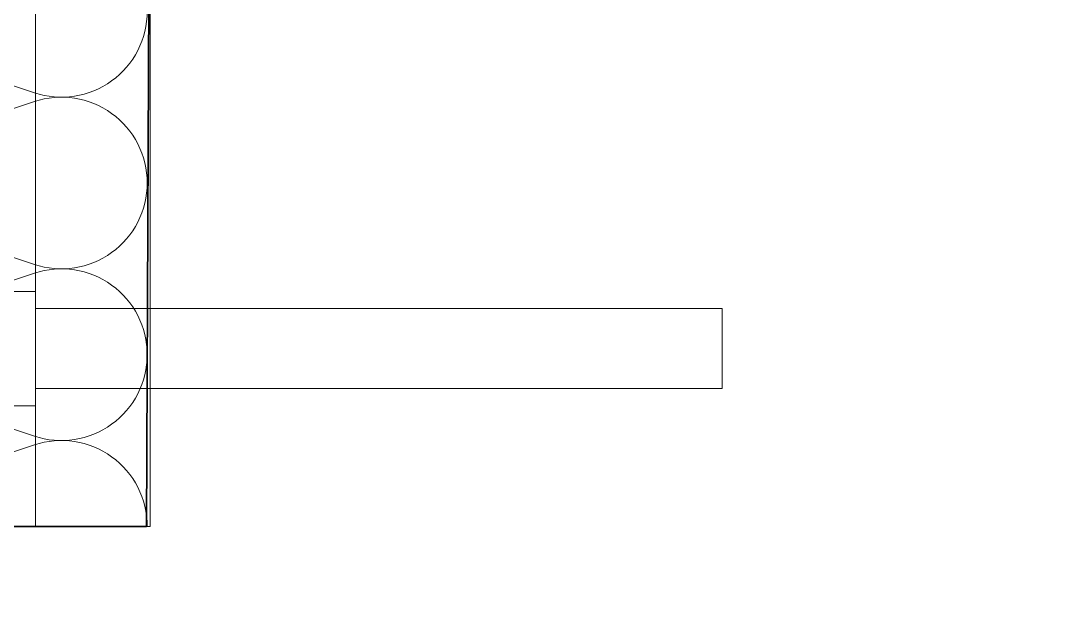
# Model space of a CAD drawing. Header units: centimetres. Extents: x 16433 to 114398, y -50094 to -12305.
# Drawn here: x 66736.22 to 66745.3, y -38831.16 to -38825.93 of the extents above; entities that cross this region are included whole.
import ezdxf

# ---------------------------------------------------------------- set-up
doc = ezdxf.new("R2010")
doc.units = ezdxf.units.CM
doc.header["$LTSCALE"] = 0.5
doc.layers.get('0').update_dxf_attribs({"linetype": 'CONTINUOUS'})
doc.layers.add('0-Coupe A.3', color=7, linetype='CONTINUOUS')

# ---------------------------------------------------------------- blocks, each defined once
blk = doc.blocks.new('Groupe-370-1')
at = {"color": 7, "linetype": 'Continuous', "lineweight": 5, "flags": 128}
for points in [[(10621.7655, -46946.8022), (10621.6665, -46946.2792), (10622.6469, -46946.0936), (10622.746, -46946.6165)], [(10622.0314, -46946.9549), (10621.9943, -46946.7588), (10622.5172, -46946.6598), (10622.5543, -46946.8559)]]:
    blk.add_lwpolyline(points, close=True, dxfattribs=at)
blk = doc.blocks.new('Groupe-371-1')
at = {"color": 7, "linetype": 'Continuous', "lineweight": 5, "flags": 128}
for points in [[(10626.0497, -46945.9908), (10625.9507, -46945.4679), (10626.9312, -46945.2822), (10627.0302, -46945.8051)], [(10626.3157, -46946.1436), (10626.2785, -46945.9475), (10626.8014, -46945.8485), (10626.8386, -46946.0446)]]:
    blk.add_lwpolyline(points, close=True, dxfattribs=at)
blk = doc.blocks.new('Groupe-372-1')
at = {"color": 7, "linetype": 'Continuous', "lineweight": 5, "flags": 128}
for points in [[(10626.0971, -46945.4402), (10624.9806, -46939.545), (10625.6684, -46939.4147), (10626.7848, -46945.3099)], [(10621.8139, -46946.2513), (10620.6974, -46940.3561), (10621.3852, -46940.2259), (10622.5016, -46946.1211)]]:
    blk.add_lwpolyline(points, close=True, dxfattribs=at)
at = {"color": 7}
for name in ['Groupe-371-1', 'Groupe-370-1']:
    blk.add_blockref(name, (0, 0), dxfattribs=at)
blk = doc.blocks.new('Groupe-377-1')
at = {"color": 7, "linetype": 'Continuous', "lineweight": 13, "flags": 128}
for points in [[(10627.7859, -46944.1271, 0.511611), (10627.2702, -46945.2288), (10628.3091, -46947.0952, -0.080366), (10628.3906, -46947.3204)], [(10628.3906, -46947.3204, -0.414214), (10627.7933, -46948.1968, -0.511611), (10626.9104, -46947.36), (10627.195, -46945.2431, 0.511611), (10626.3121, -46944.4062, 0.511611), (10625.7963, -46945.5079), (10626.8352, -46947.3743, -0.511611), (10626.3195, -46948.4759, -0.511611), (10625.4366, -46947.6391), (10625.7212, -46945.5222, 0.511611), (10624.8383, -46944.6854, 0.511611), (10624.3225, -46945.787), (10625.3614, -46947.6534, -0.511611), (10624.8457, -46948.7551, -0.511611), (10623.9628, -46947.9182), (10624.2474, -46945.8013, 0.511611), (10623.3645, -46944.9645, 0.511611), (10622.8487, -46946.0661), (10623.8876, -46947.9325, -0.511611), (10623.3719, -46949.0342, -0.511611), (10622.489, -46948.1973), (10622.7736, -46946.0804, 0.511611), (10621.8907, -46945.2436, 0.511611), (10621.3749, -46946.3453), (10622.4138, -46948.2116, -0.511611), (10621.8981, -46949.3133, -0.066254), (10621.7005, -46949.3241)], [(10621.233, -46946.8558), (10621.2998, -46946.3595, 0.271598), (10621.0065, -46945.6596)]]:
    blk.add_lwpolyline(points, format="xyb", dxfattribs=at)

msp = doc.modelspace()

# ---------------------------------------------------------------- linework, layer by layer
at = {"layer": '0-Coupe A.3', "color": 7, "linetype": 'Continuous', "lineweight": 35, "flags": 128}
msp.add_lwpolyline([(66298.27, -38830.3471), (66737.3175, -38830.3471), (66737.3485, -38823.252), (66745.6364, -38823.252), (66750.5024, -38836.2453), (66757.3133, -38839.3713), (66761.2312, -38839.3713), (66751.7827, -38839.3713), (66973.6514, -38839.3713), (66973.6514, -38838.4763), (66973.6527, -38838.4763), (66973.6527, -38825.352), (66973.6524, -38825.352), (66973.6524, -38817.752), (66993.6511, -38817.752)], dxfattribs=at)
at = {"layer": '0-Coupe A.3', "color": 7, "linetype": 'Continuous', "lineweight": 5, "flags": 128}
msp.add_lwpolyline([(66737.3485, -38830.3471), (66736.3485, -38830.3471), (66736.3485, -38823.6724), (66732.9243, -38823.6724), (66732.9243, -38822.7224), (66737.3485, -38822.7224)], close=True, dxfattribs=at)

# ---------------------------------------------------------------- block references
at = {"layer": '0-Coupe A.3', "color": 7, "rotation": 259.2764052561336}
for name in ['Groupe-377-1', 'Groupe-372-1']:
    msp.add_blockref(name, (114839.1566, -37123.1143), dxfattribs=at)

doc.saveas('drawing.dxf')
